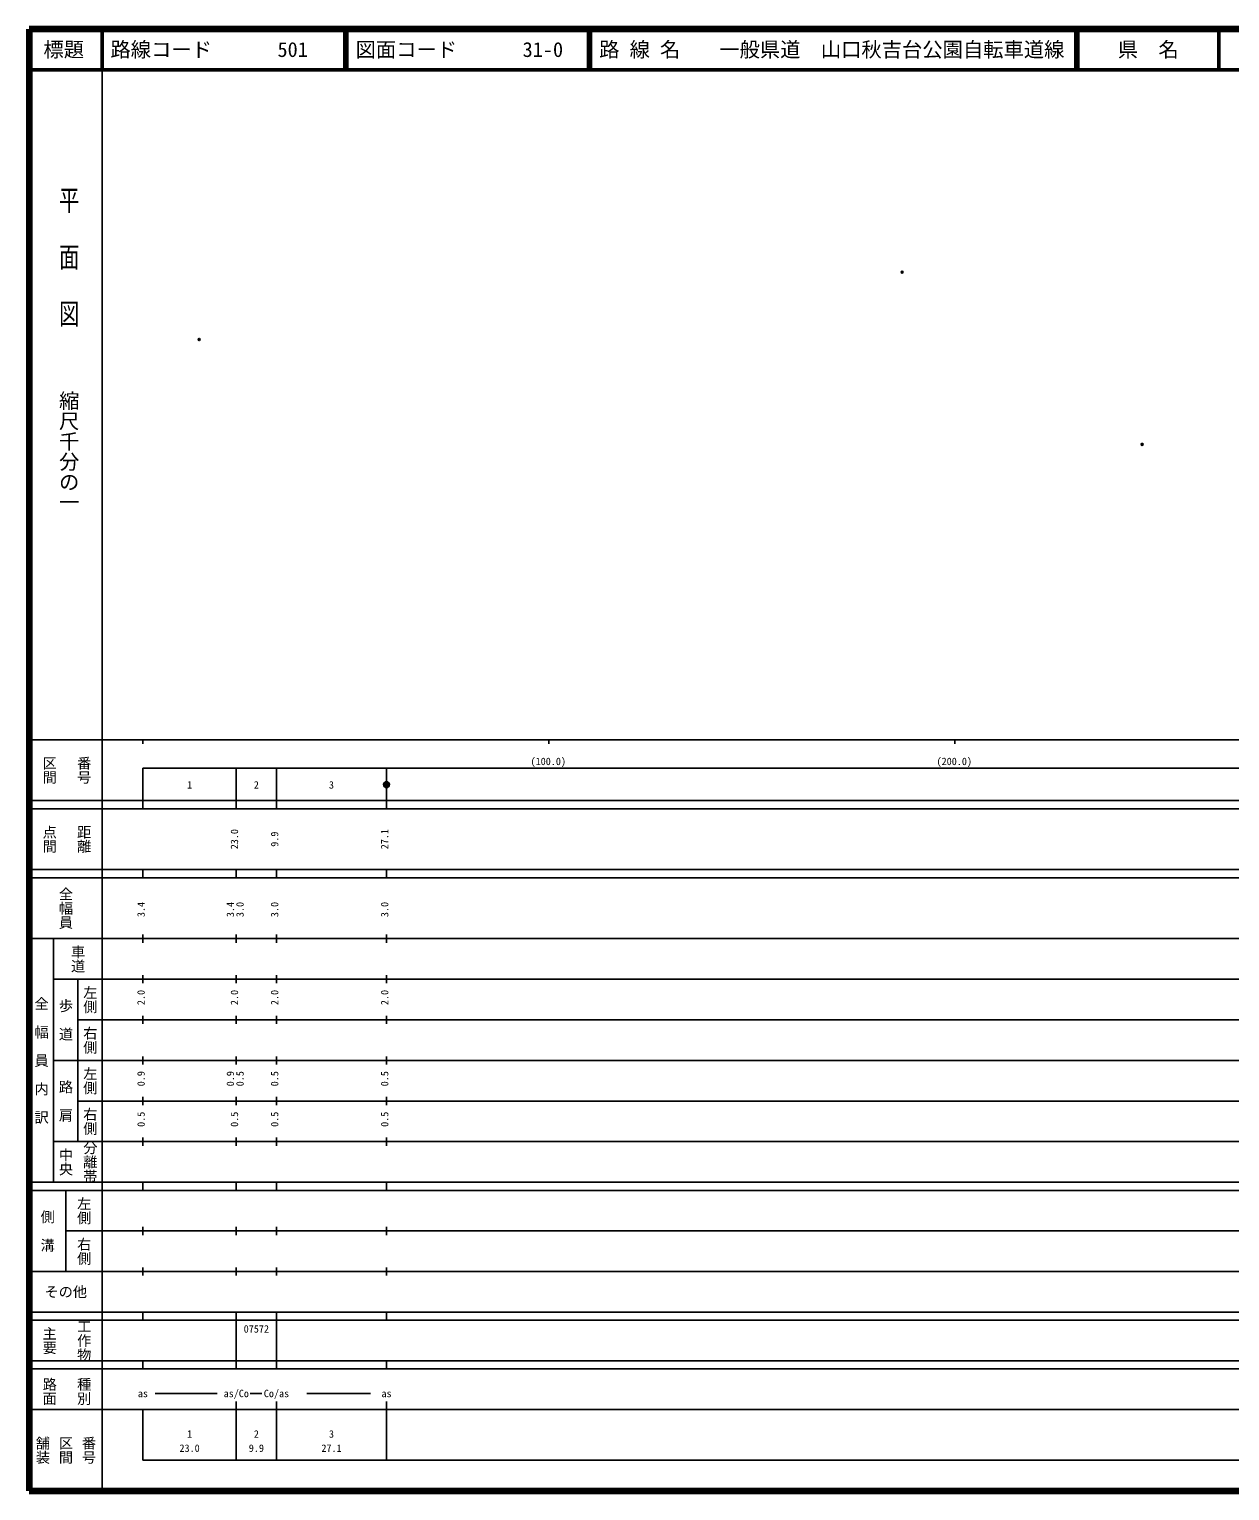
# Model space of a CAD drawing. Units: millimetres on the paper. Extents: x 40 to 680, y 20 to 380.
# Drawn here: x 40 to 335.7, y 20 to 380 of the extents above; entities that cross this region are included whole.
import ezdxf
from ezdxf.enums import TextEntityAlignment as Align

# ---------------------------------------------------------------- set-up
doc = ezdxf.new("R2010")
doc.units = ezdxf.units.MM
doc.header["$PDMODE"] = 32
doc.header["$PDSIZE"] = 0.5
doc.layers.add('M-OTRS', color=6, linetype='Continuous')
doc.layers.add('M-TTL-TXT', color=7, linetype='Continuous')
for name, color, linetype, lineweight in [('M-TTL', 2, 'Continuous', 140), ('M-TTL-BAND', 7, 'Continuous', 25), ('M-TTL-LINE', 7, 'Continuous', 50)]:
    doc.layers.add(name, color=color, linetype=linetype, lineweight=lineweight)
doc.styles.add('@ＭＳ ゴシック', font='')
doc.styles.add('ＭＳ ゴシック', font='')
doc.styles.get('@ＭＳ ゴシック').set_extended_font_data('@MS Gothic')
doc.styles.get('ＭＳ ゴシック').set_extended_font_data('MS Gothic')

msp = doc.modelspace()

# ---------------------------------------------------------------- linework, layer by layer
at = {"layer": 'M-OTRS'}
for p in [(254.991, 320.164), (81.851, 303.575), (314.101, 277.749)]:
    msp.add_point(p, dxfattribs=at)
at = {"layer": 'M-TTL'}
for p, q in [((40, 380), (40, 20)), ((680, 380), (40, 380)), ((40, 20), (680, 20))]:
    msp.add_line(p, q, dxfattribs=at)
at = {"layer": 'M-TTL-BAND'}
for p, q in [((58, 370), (58, 20)), ((40, 205), (579, 205)), ((68, 205), (68, 204)), ((168, 205), (168, 204)), ((268, 205), (268, 204)), ((68, 198), (579, 198)), ((68, 198), (68, 188)), ((91, 188), (91, 198)), ((100.9, 188), (100.9, 198)), ((128, 188), (128, 198)), ((40, 190), (579, 190)), ((40, 188), (579, 188)), ((40, 173), (579, 173)), ((68, 171), (68, 173)), ((91, 171), (91, 173)), ((100.9, 171), (100.9, 173)), ((128, 171), (128, 173)), ((40, 171), (579, 171)), ((40, 156), (579, 156)), ((46, 96), (46, 156)), ((68, 155), (68, 157)), ((91, 155), (91, 157)), ((100.9, 155), (100.9, 157)), ((128, 155), (128, 157)), ((46, 146), (579, 146)), ((52, 146), (52, 106)), ((68, 145), (68, 147)), ((91, 145), (91, 147)), ((100.9, 145), (100.9, 147)), ((128, 145), (128, 147)), ((68, 135), (68, 137)), ((91, 135), (91, 137)), ((100.9, 135), (100.9, 137)), ((128, 135), (128, 137)), ((52, 136), (579, 136)), ((46, 126), (579, 126)), ((68, 125), (68, 127)), ((91, 125), (91, 127)), ((100.9, 125), (100.9, 127)), ((128, 125), (128, 127)), ((52, 116), (579, 116)), ((68, 115), (68, 117)), ((91, 115), (91, 117)), ((100.9, 115), (100.9, 117)), ((128, 115), (128, 117)), ((46, 106), (579, 106)), ((68, 105), (68, 107)), ((91, 105), (91, 107)), ((100.9, 105), (100.9, 107)), ((128, 105), (128, 107)), ((40, 96), (579, 96)), ((40, 94), (579, 94)), ((49, 94), (49, 74)), ((68, 94), (68, 96)), ((91, 94), (91, 96)), ((100.9, 94), (100.9, 96)), ((128, 94), (128, 96)), ((49, 84), (579, 84)), ((68, 83), (68, 85)), ((91, 83), (91, 85)), ((100.9, 83), (100.9, 85)), ((128, 83), (128, 85)), ((40, 74), (579, 74)), ((68, 73), (68, 75)), ((91, 73), (91, 75)), ((100.9, 73), (100.9, 75)), ((128, 73), (128, 75)), ((40, 64), (579, 64)), ((40, 62), (579, 62)), ((68, 62), (68, 64)), ((91, 62), (91, 64)), ((91, 52), (91, 62)), ((100.9, 62), (100.9, 64)), ((100.9, 52), (100.9, 62)), ((128, 62), (128, 64)), ((40, 52), (579, 52)), ((68, 50), (68, 52)), ((91, 50), (91, 52)), ((100.9, 50), (100.9, 52)), ((128, 50), (128, 52)), ((40, 50), (579, 50)), ((71, 44), (86.274, 44)), ((97.313, 44), (94.43, 44)), ((108.4, 44), (124.026, 44)), ((40, 40), (579, 40)), ((68, 40), (68, 27.5)), ((91, 27.5), (91, 42)), ((100.9, 27.5), (100.9, 42)), ((128, 27.5), (128, 42)), ((68, 27.5), (579, 27.5))]:
    msp.add_line(p, q, dxfattribs=at)
for radius in [0.75, 0.6, 0.45, 0.3, 0.15, 0.02]:
    msp.add_circle((128, 193.958), radius, dxfattribs=at)
msp.add_point((128, 193.958), dxfattribs=at)
at = {"layer": 'M-TTL-LINE'}
for p, q in [((58, 380), (58, 370)), ((117.75, 380), (117.75, 370)), ((118.25, 380), (118.25, 370)), ((177.75, 380), (177.75, 370)), ((178.25, 380), (178.25, 370)), ((297.75, 380), (297.75, 370)), ((298.25, 380), (298.25, 370)), ((333, 380), (333, 370)), ((40, 370), (680, 370))]:
    msp.add_line(p, q, dxfattribs=at)

# ---------------------------------------------------------------- texts
at = {"layer": 'M-TTL-BAND', "style": '@ＭＳ ゴシック', "width": 1.4}
msp.add_text('平  面  図', height=3.666, rotation=270, dxfattribs=at).set_placement((49.777, 306.475), align=Align.MIDDLE_RIGHT)
at = {"layer": 'M-TTL-BAND', "style": '@ＭＳ ゴシック'}
msp.add_text('縮尺千分の一', height=3.666, rotation=270, dxfattribs=at).set_placement((49.777, 261.03), align=Align.MIDDLE_RIGHT)
for s, p in [('区間', (45, 197.5)), ('番号', (53.5, 197.5)), ('点間', (45, 180.5)), ('距離', (53.5, 180.5)), ('全幅員', (49, 163.5)), ('車道', (52, 151)), ('左側', (55, 141)), ('全\u3000幅\u3000員\u3000内\u3000訳', (43, 126)), ('歩\u3000道', (49, 136)), ('右側', (55, 131)), ('左側', (55, 121)), ('路\u3000肩', (49, 116)), ('右側', (55, 111)), ('分離帯', (55, 101)), ('中央', (49, 101)), ('左側', (53.5, 89)), ('側\u3000溝', (44.5, 84)), ('右側', (53.5, 79)), ('工作物', (53.5, 57)), ('主要', (45, 57)), ('路面', (45, 44.5)), ('種別', (53.5, 44.5)), ('舗装', (43.333, 30)), ('区間', (49, 30)), ('番号', (54.667, 30))]:
    msp.add_text(s, height=2.566, rotation=270, dxfattribs=at).set_placement(p, align=Align.MIDDLE_CENTER)
at = {"layer": 'M-TTL-BAND', "style": 'ＭＳ ゴシック'}
for s, p in [('(100.0)', (167.844, 198.195)), ('(200.0)', (267.844, 198.195)), ('1', (79.5, 192.405)), ('2', (95.95, 192.405)), ('3', (114.45, 192.405)), ('as', (68, 42.5)), ('as/Co', (91, 42.5)), ('Co/as', (100.9, 42.5)), ('as', (128, 42.5)), ('1', (79.5, 32.523)), ('2', (95.95, 32.523)), ('3', (114.45, 32.523)), ('23.0', (79.5, 29.033)), ('9.9', (95.95, 29.033)), ('27.1', (114.45, 29.033))]:
    msp.add_text(s, height=1.833, dxfattribs=at).set_placement(p, align=Align.BOTTOM_CENTER)
for s, p in [('23.0', (92, 180.5)), ('9.9', (101.9, 180.5)), ('27.1', (129, 180.5)), ('3.4', (69, 163.174)), ('3.4', (91, 163.174)), ('3.0', (93.37, 163.174)), ('3.0', (101.9, 163.174)), ('3.0', (129, 163.174)), ('2.0', (69, 141.5)), ('2.0', (92, 141.5)), ('2.0', (101.9, 141.5)), ('2.0', (129, 141.5)), ('0.9', (69, 121.5)), ('0.9', (91, 121.5)), ('0.5', (93.37, 121.5)), ('0.5', (101.9, 121.5)), ('0.5', (129, 121.5)), ('0.5', (69, 111.5)), ('0.5', (92, 111.5)), ('0.5', (101.9, 111.5)), ('0.5', (129, 111.5))]:
    msp.add_text(s, height=1.833, rotation=90, dxfattribs=at).set_placement(p, align=Align.BOTTOM_CENTER)
msp.add_text('その他', height=2.566, dxfattribs=at).set_placement((49, 69), align=Align.MIDDLE_CENTER)
msp.add_text('07572', height=1.833, dxfattribs=at).set_placement((92.825, 58.405), align=Align.BOTTOM_LEFT)
at = {"layer": 'M-TTL-TXT', "style": 'ＭＳ ゴシック'}
for s, p in [('標題', (48.5, 375)), ('県\u3000名', (315.625, 375))]:
    msp.add_text(s, height=3.666, dxfattribs=at).set_placement(p, align=Align.MIDDLE_CENTER)
for s, p in [('路線コード', (60, 375)), ('501', (101.142, 375)), ('図面コード', (120.38, 375)), ('31-0', (161.521, 375)), ('路 線 名', (180.38, 375)), ('一般県道\u3000山口秋吉台公園自転車道線', (209.969, 375))]:
    msp.add_text(s, height=3.666, dxfattribs=at).set_placement(p, align=Align.MIDDLE_LEFT)

doc.saveas('drawing.dxf')
